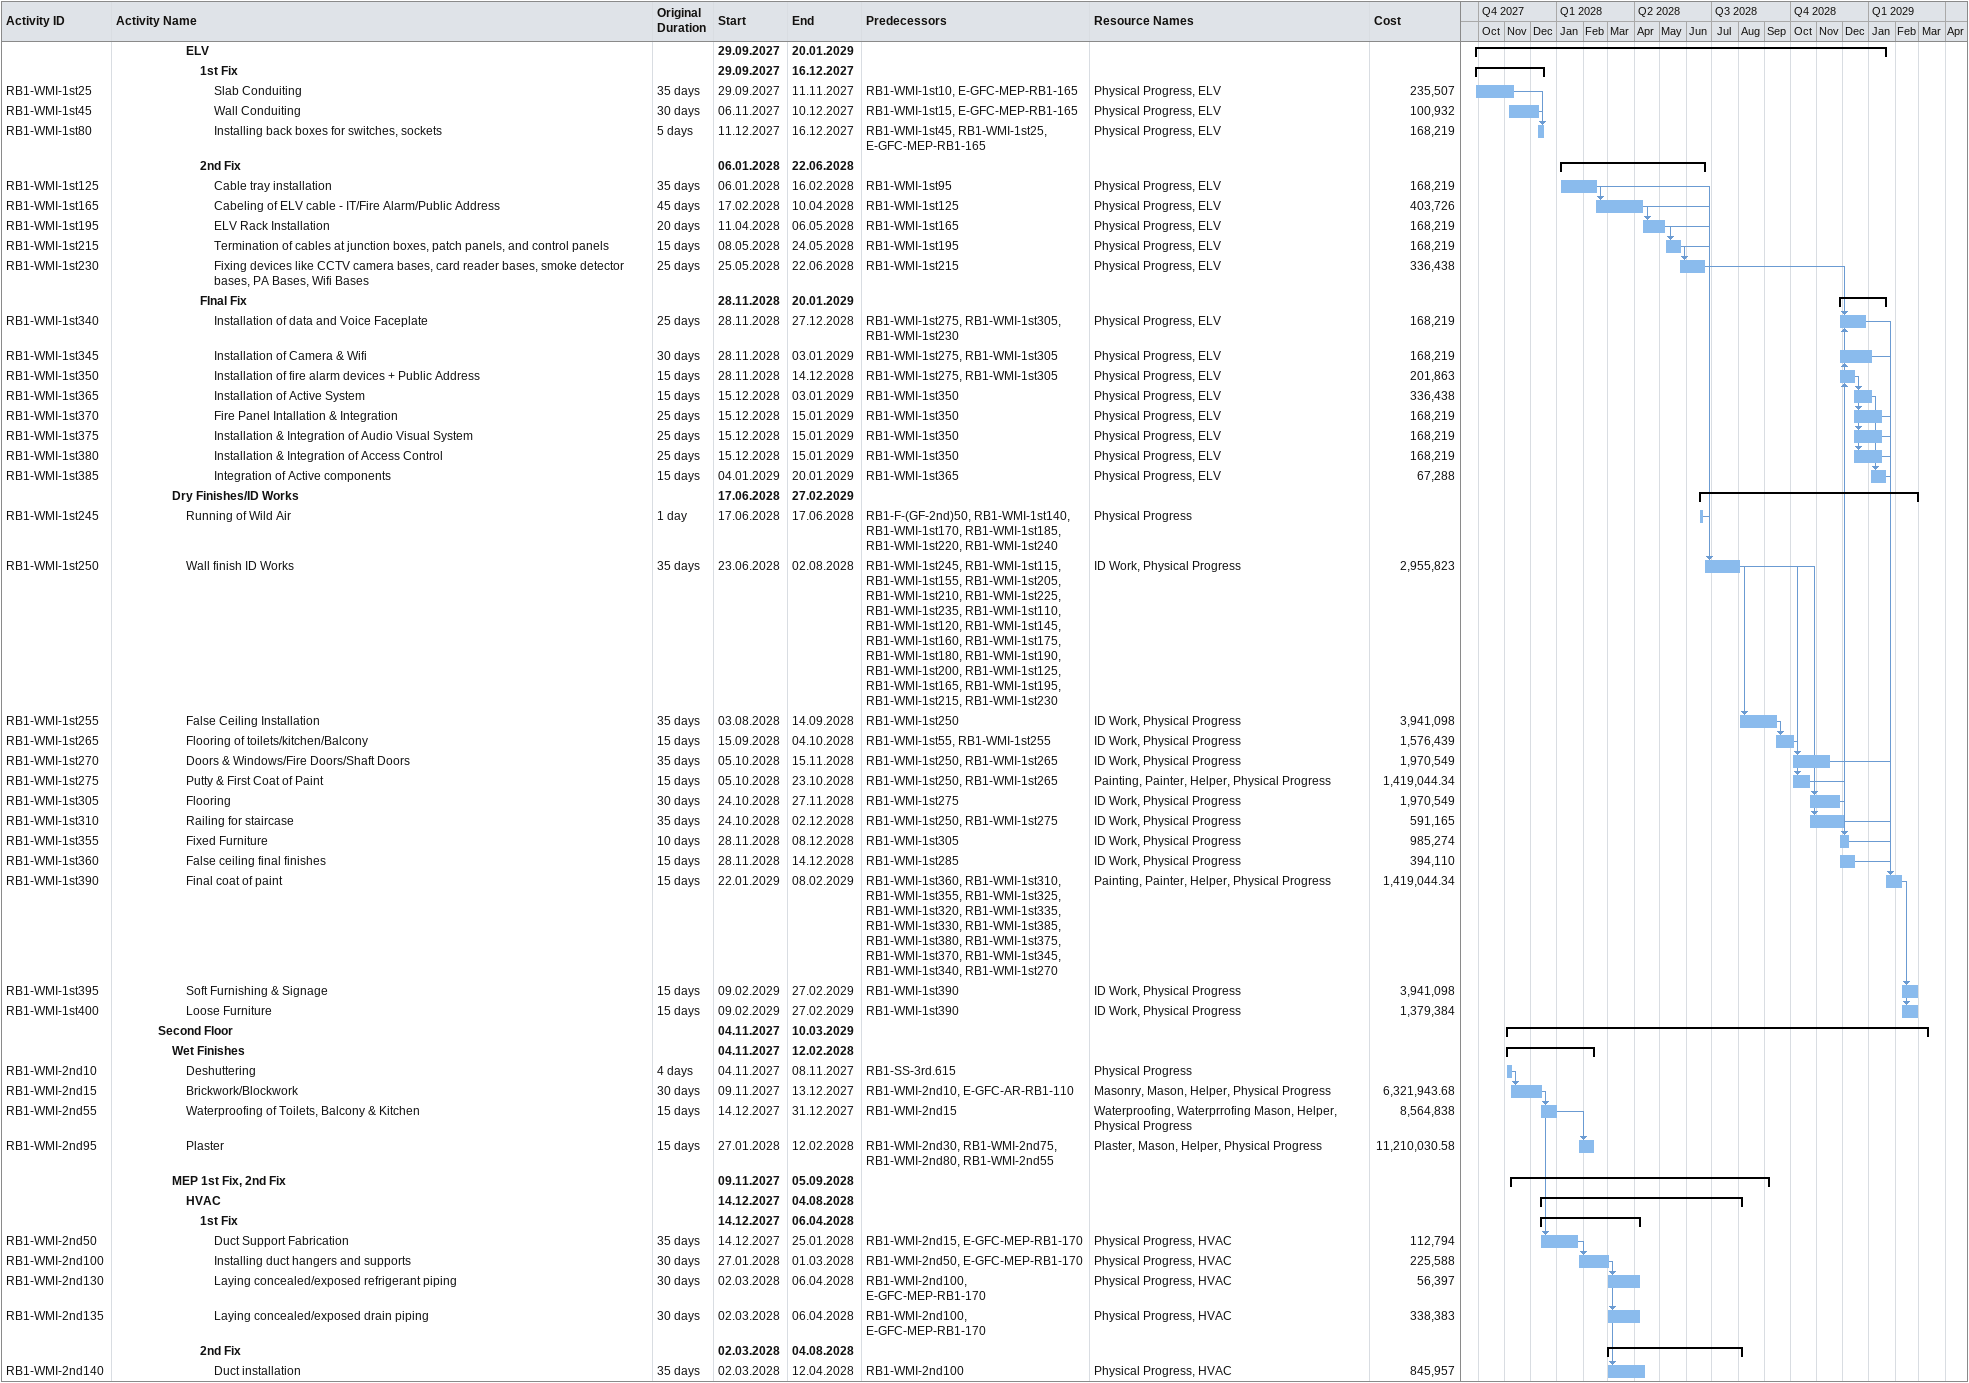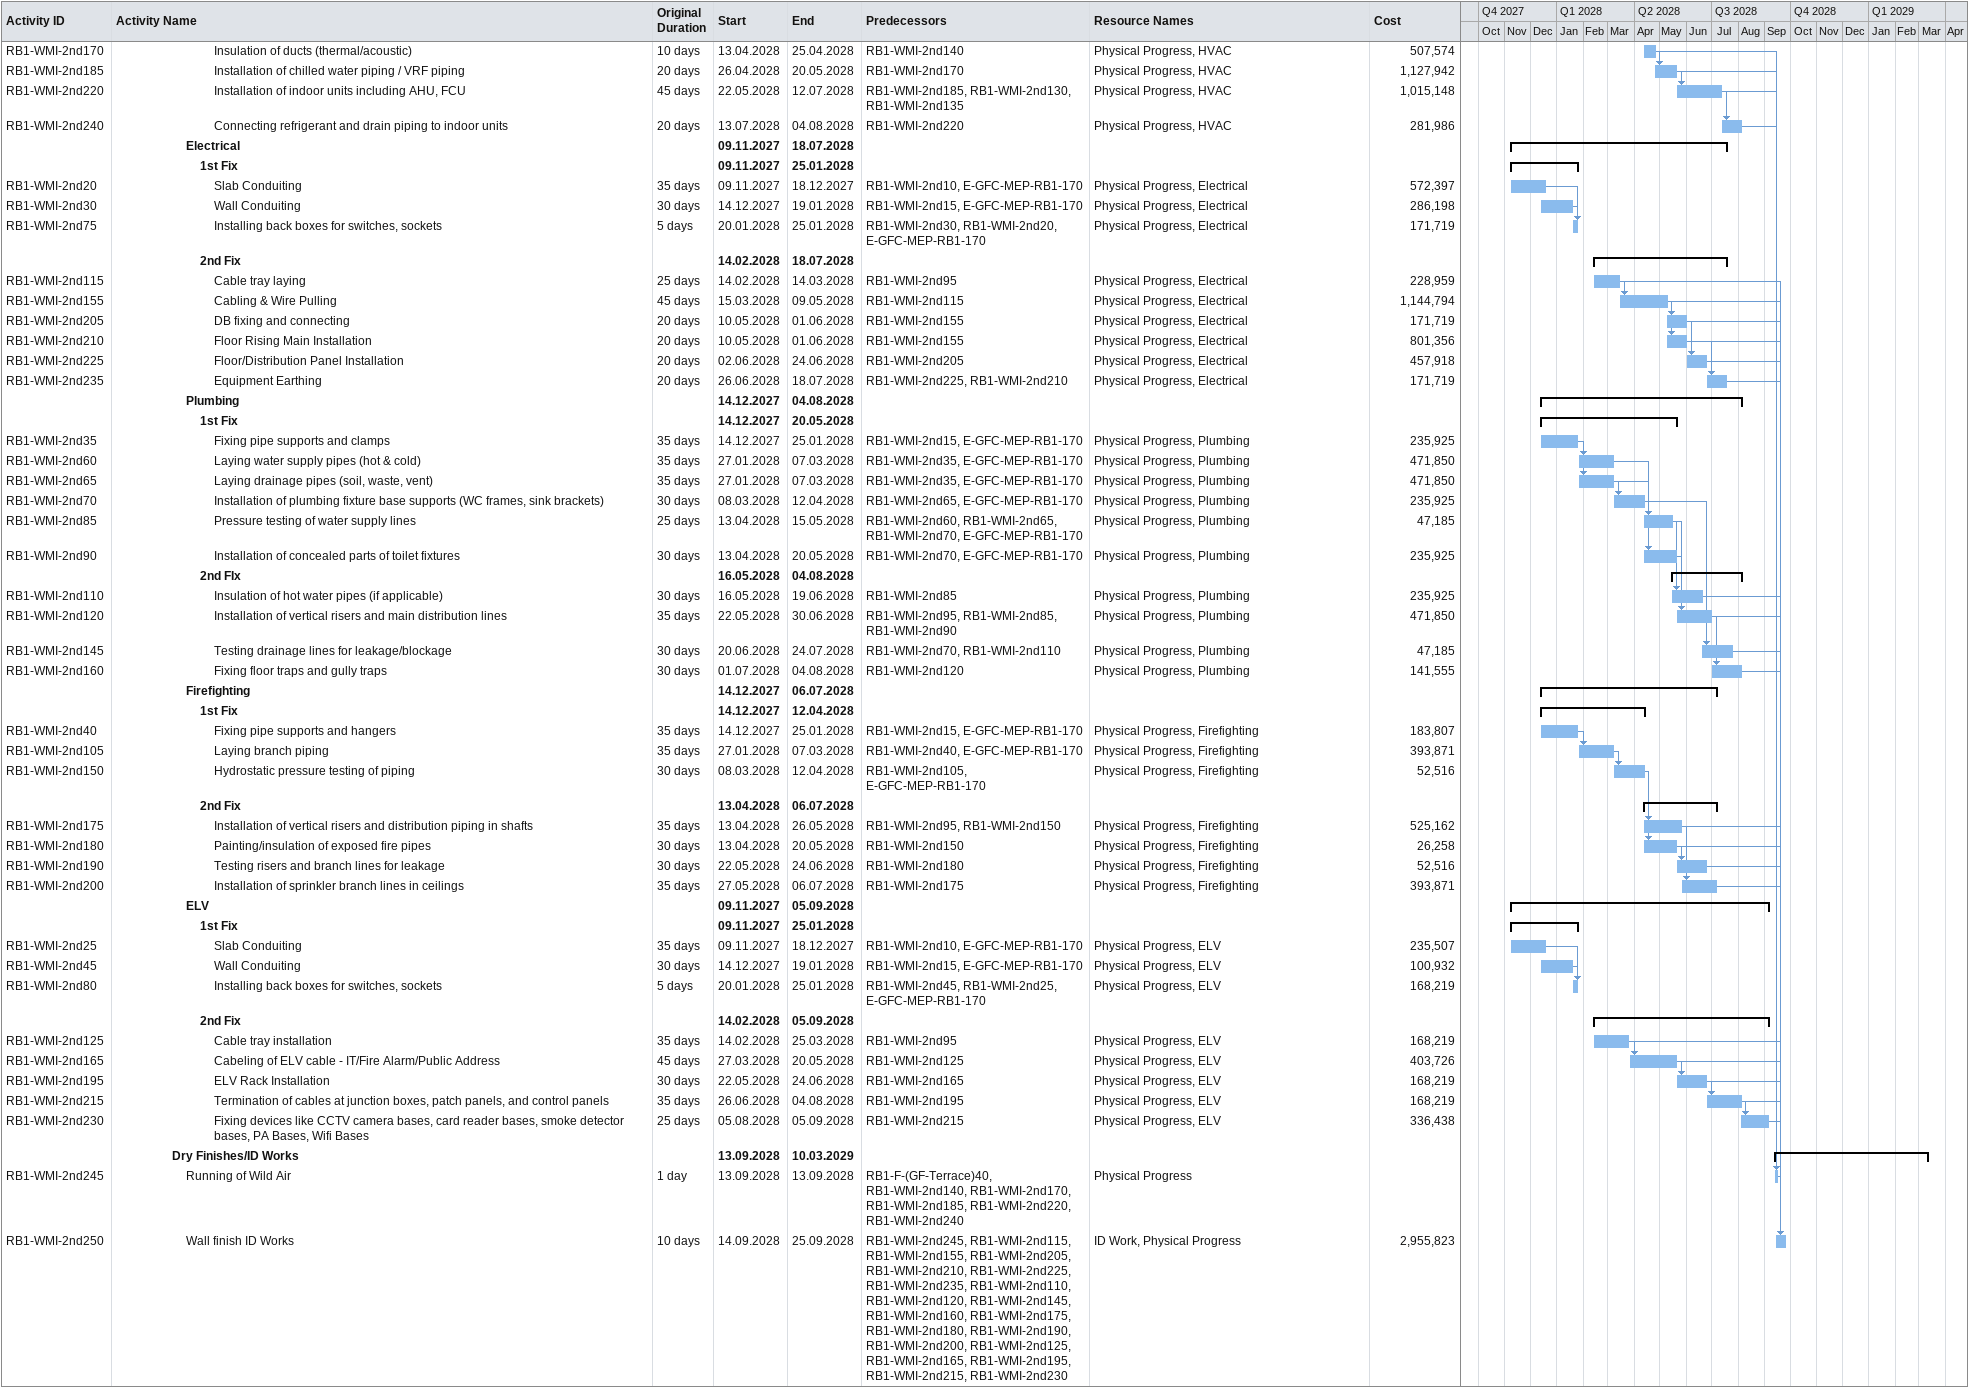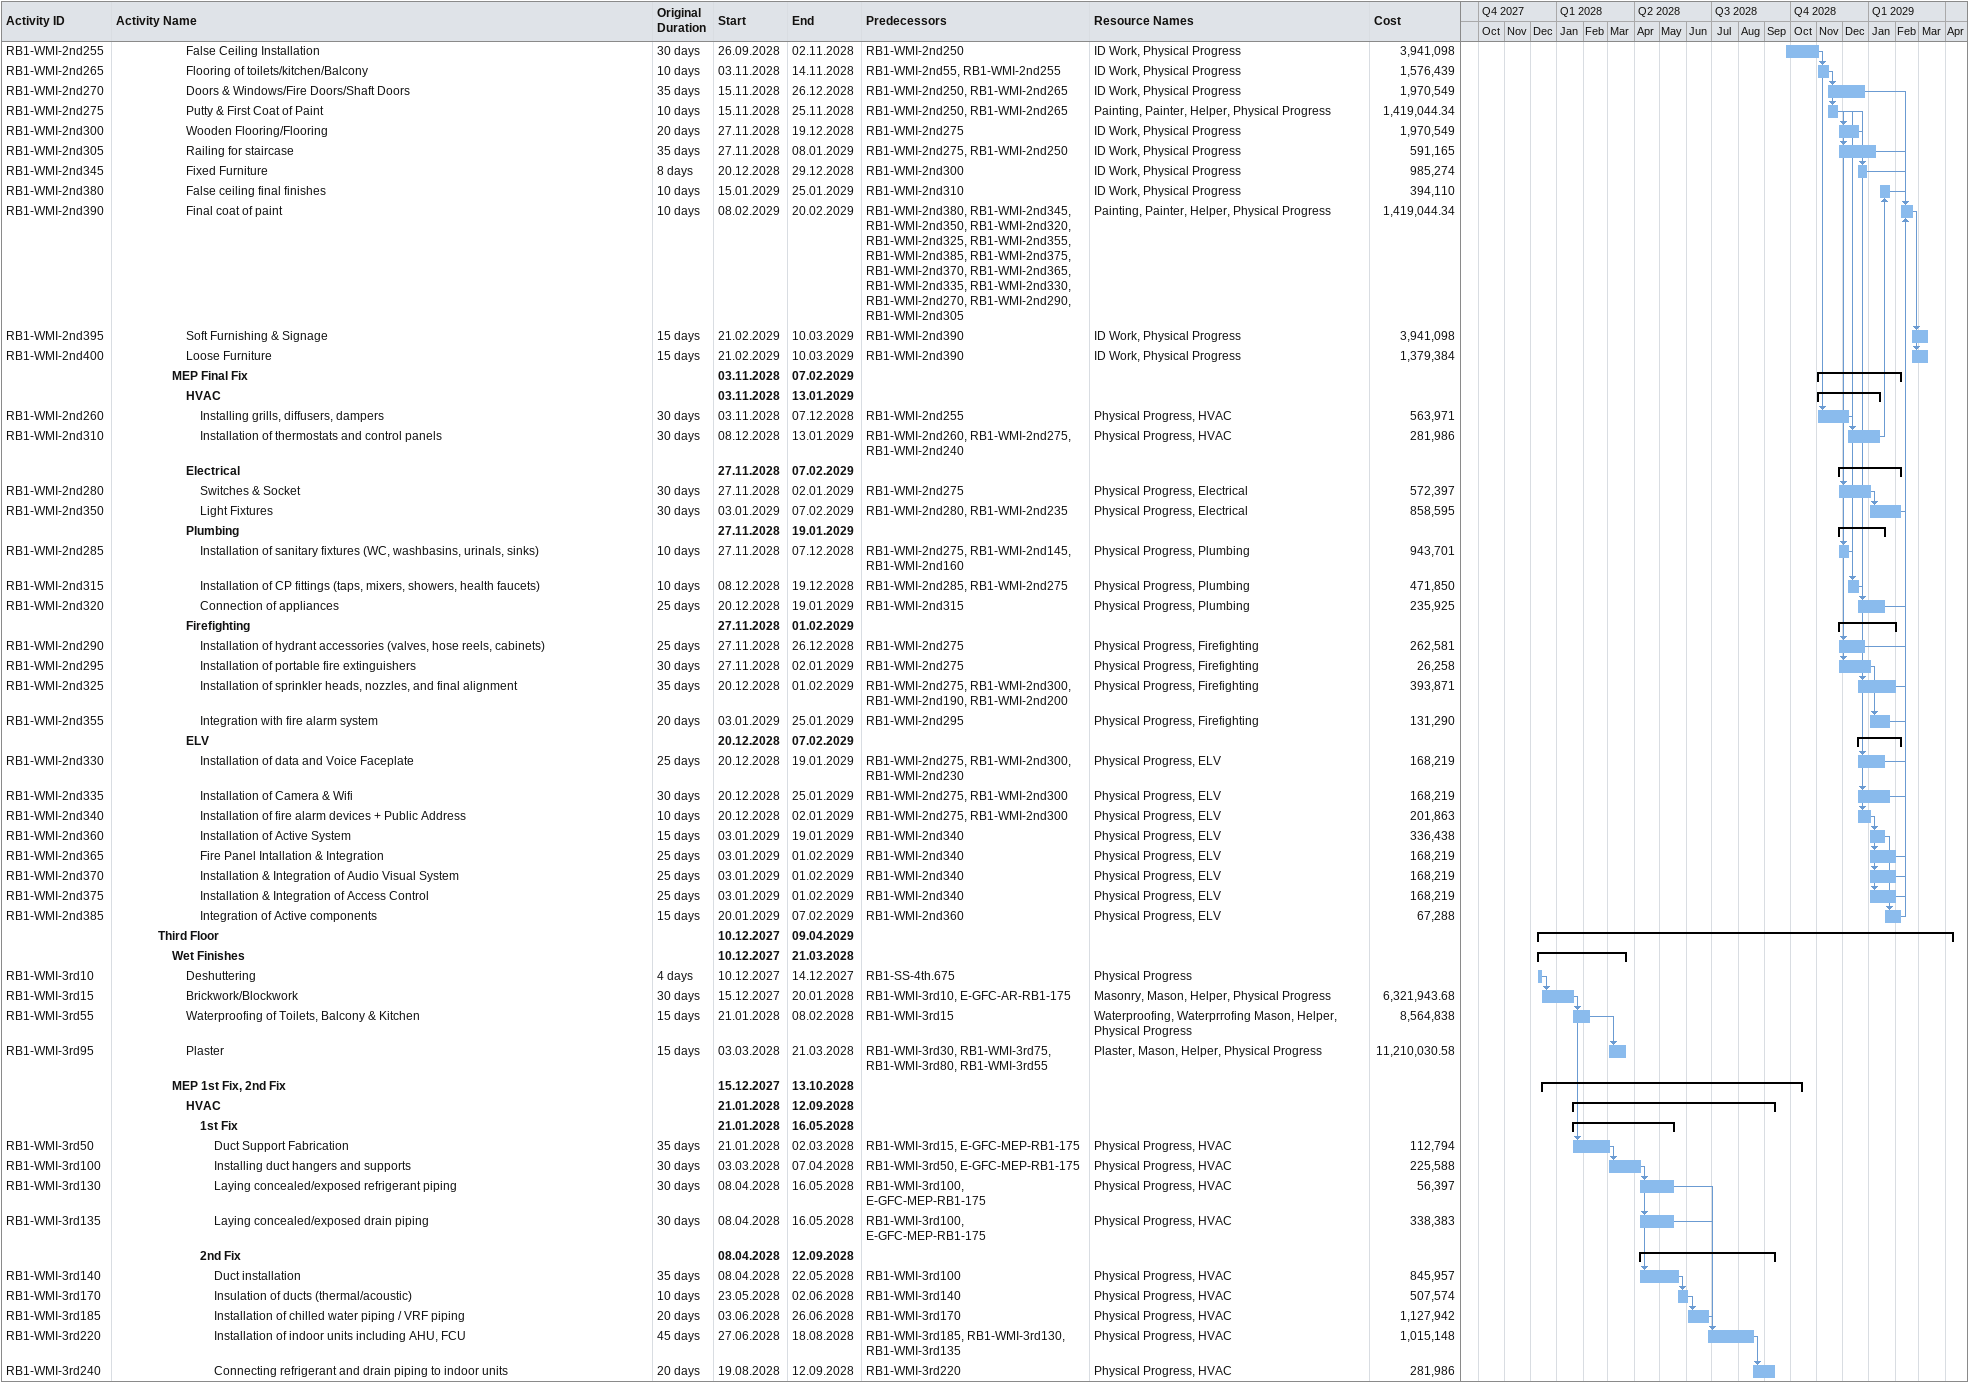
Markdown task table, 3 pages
| ID | Level | Task | Original duration | Start | Finish | Predecessors | Resources | Cost |
|---|---|---|---|---|---|---|---|---|
|  | 6 | **ELV** |  | 2027-09-29 | 2029-01-20 |  |  |  |
|  | 7 | **1st Fix** |  | 2027-09-29 | 2027-12-16 |  |  |  |
| RB1-WMI-1st25 | 8 | Slab Conduiting | 35d | 2027-09-29 | 2027-11-11 | RB1-WMI-1st10, E-GFC-MEP-RB1-165 | Physical Progress, ELV | 235507 |
| RB1-WMI-1st45 | 8 | Wall Conduiting | 30d | 2027-11-06 | 2027-12-10 | RB1-WMI-1st15, E-GFC-MEP-RB1-165 | Physical Progress, ELV | 100932 |
| RB1-WMI-1st80 | 8 | Installing back boxes for switches, sockets | 5d | 2027-12-11 | 2027-12-16 | RB1-WMI-1st45, RB1-WMI-1st25, E-GFC-MEP-RB1-165 | Physical Progress, ELV | 168219 |
|  | 7 | **2nd Fix** |  | 2028-01-06 | 2028-06-22 |  |  |  |
| RB1-WMI-1st125 | 8 | Cable tray installation | 35d | 2028-01-06 | 2028-02-16 | RB1-WMI-1st95 | Physical Progress, ELV | 168219 |
| RB1-WMI-1st165 | 8 | Cabeling of ELV cable - IT/Fire Alarm/Public Address | 45d | 2028-02-17 | 2028-04-10 | RB1-WMI-1st125 | Physical Progress, ELV | 403726 |
| RB1-WMI-1st195 | 8 | ELV Rack Installation | 20d | 2028-04-11 | 2028-05-06 | RB1-WMI-1st165 | Physical Progress, ELV | 168219 |
| RB1-WMI-1st215 | 8 | Termination of cables at junction boxes, patch panels, and control panels | 15d | 2028-05-08 | 2028-05-24 | RB1-WMI-1st195 | Physical Progress, ELV | 168219 |
| RB1-WMI-1st230 | 8 | Fixing devices like CCTV camera bases, card reader bases, smoke detector bases, PA Bases, Wifi Bases | 25d | 2028-05-25 | 2028-06-22 | RB1-WMI-1st215 | Physical Progress, ELV | 336438 |
|  | 7 | **FInal Fix** |  | 2028-11-28 | 2029-01-20 |  |  |  |
| RB1-WMI-1st340 | 8 | Installation of data and Voice Faceplate | 25d | 2028-11-28 | 2028-12-27 | RB1-WMI-1st275, RB1-WMI-1st305, RB1-WMI-1st230 | Physical Progress, ELV | 168219 |
| RB1-WMI-1st345 | 8 | Installation of Camera & Wifi | 30d | 2028-11-28 | 2029-01-03 | RB1-WMI-1st275, RB1-WMI-1st305 | Physical Progress, ELV | 168219 |
| RB1-WMI-1st350 | 8 | Installation of fire alarm devices + Public Address | 15d | 2028-11-28 | 2028-12-14 | RB1-WMI-1st275, RB1-WMI-1st305 | Physical Progress, ELV | 201863 |
| RB1-WMI-1st365 | 8 | Installation of Active System | 15d | 2028-12-15 | 2029-01-03 | RB1-WMI-1st350 | Physical Progress, ELV | 336438 |
| RB1-WMI-1st370 | 8 | Fire Panel Intallation & Integration | 25d | 2028-12-15 | 2029-01-15 | RB1-WMI-1st350 | Physical Progress, ELV | 168219 |
| RB1-WMI-1st375 | 8 | Installation & Integration of Audio Visual System | 25d | 2028-12-15 | 2029-01-15 | RB1-WMI-1st350 | Physical Progress, ELV | 168219 |
| RB1-WMI-1st380 | 8 | Installation & Integration of Access Control | 25d | 2028-12-15 | 2029-01-15 | RB1-WMI-1st350 | Physical Progress, ELV | 168219 |
| RB1-WMI-1st385 | 8 | Integration of Active components | 15d | 2029-01-04 | 2029-01-20 | RB1-WMI-1st365 | Physical Progress, ELV | 67288 |
|  | 5 | **Dry Finishes/ID Works** |  | 2028-06-17 | 2029-02-27 |  |  |  |
| RB1-WMI-1st245 | 6 | Running of Wild Air | 1d | 2028-06-17 | 2028-06-17 | RB1-F-(GF-2nd)50, RB1-WMI-1st140, RB1-WMI-1st170, RB1-WMI-1st185, RB1-WMI-1st220, RB1-WMI-1st240 | Physical Progress |  |
| RB1-WMI-1st250 | 6 | Wall finish ID Works | 35d | 2028-06-23 | 2028-08-02 | RB1-WMI-1st245, RB1-WMI-1st115, RB1-WMI-1st155, RB1-WMI-1st205, RB1-WMI-1st210, RB1-WMI-1st225, RB1-WMI-1st235, RB1-WMI-1st110, RB1-WMI-1st120, RB1-WMI-1st145, RB1-WMI-1st160, RB1-WMI-1st175, RB1-WMI-1st180, RB1-WMI-1st190, RB1-WMI-1st200, RB1-WMI-1st125, RB1-WMI-1st165, RB1-WMI-1st195, RB1-WMI-1st215, RB1-WMI-1st230 | ID Work, Physical Progress | 2955823 |
| RB1-WMI-1st255 | 6 | False Ceiling Installation | 35d | 2028-08-03 | 2028-09-14 | RB1-WMI-1st250 | ID Work, Physical Progress | 3941098 |
| RB1-WMI-1st265 | 6 | Flooring of toilets/kitchen/Balcony | 15d | 2028-09-15 | 2028-10-04 | RB1-WMI-1st55, RB1-WMI-1st255 | ID Work, Physical Progress | 1576439 |
| RB1-WMI-1st270 | 6 | Doors & Windows/Fire Doors/Shaft Doors | 35d | 2028-10-05 | 2028-11-15 | RB1-WMI-1st250, RB1-WMI-1st265 | ID Work, Physical Progress | 1970549 |
| RB1-WMI-1st275 | 6 | Putty & First Coat of Paint | 15d | 2028-10-05 | 2028-10-23 | RB1-WMI-1st250, RB1-WMI-1st265 | Painting, Painter, Helper, Physical Progress | 1419044.34 |
| RB1-WMI-1st305 | 6 | Flooring | 30d | 2028-10-24 | 2028-11-27 | RB1-WMI-1st275 | ID Work, Physical Progress | 1970549 |
| RB1-WMI-1st310 | 6 | Railing for staircase | 35d | 2028-10-24 | 2028-12-02 | RB1-WMI-1st250, RB1-WMI-1st275 | ID Work, Physical Progress | 591165 |
| RB1-WMI-1st355 | 6 | Fixed Furniture | 10d | 2028-11-28 | 2028-12-08 | RB1-WMI-1st305 | ID Work, Physical Progress | 985274 |
| RB1-WMI-1st360 | 6 | False ceiling final finishes | 15d | 2028-11-28 | 2028-12-14 | RB1-WMI-1st285 | ID Work, Physical Progress | 394110 |
| RB1-WMI-1st390 | 6 | Final coat of paint | 15d | 2029-01-22 | 2029-02-08 | RB1-WMI-1st360, RB1-WMI-1st310, RB1-WMI-1st355, RB1-WMI-1st325, RB1-WMI-1st320, RB1-WMI-1st335, RB1-WMI-1st330, RB1-WMI-1st385, RB1-WMI-1st380, RB1-WMI-1st375, RB1-WMI-1st370, RB1-WMI-1st345, RB1-WMI-1st340, RB1-WMI-1st270 | Painting, Painter, Helper, Physical Progress | 1419044.34 |
| RB1-WMI-1st395 | 6 | Soft Furnishing & Signage | 15d | 2029-02-09 | 2029-02-27 | RB1-WMI-1st390 | ID Work, Physical Progress | 3941098 |
| RB1-WMI-1st400 | 6 | Loose Furniture | 15d | 2029-02-09 | 2029-02-27 | RB1-WMI-1st390 | ID Work, Physical Progress | 1379384 |
|  | 4 | **Second Floor** |  | 2027-11-04 | 2029-03-10 |  |  |  |
|  | 5 | **Wet Finishes** |  | 2027-11-04 | 2028-02-12 |  |  |  |
| RB1-WMI-2nd10 | 6 | Deshuttering | 4d | 2027-11-04 | 2027-11-08 | RB1-SS-3rd.615 | Physical Progress |  |
| RB1-WMI-2nd15 | 6 | Brickwork/Blockwork | 30d | 2027-11-09 | 2027-12-13 | RB1-WMI-2nd10, E-GFC-AR-RB1-110 | Masonry, Mason, Helper, Physical Progress | 6321943.68 |
| RB1-WMI-2nd55 | 6 | Waterproofing of Toilets, Balcony & Kitchen | 15d | 2027-12-14 | 2027-12-31 | RB1-WMI-2nd15 | Waterproofing, Waterprrofing Mason, Helper, Physical Progress | 8564838 |
| RB1-WMI-2nd95 | 6 | Plaster | 15d | 2028-01-27 | 2028-02-12 | RB1-WMI-2nd30, RB1-WMI-2nd75, RB1-WMI-2nd80, RB1-WMI-2nd55 | Plaster, Mason, Helper, Physical Progress | 11210030.58 |
|  | 5 | **MEP 1st Fix, 2nd Fix** |  | 2027-11-09 | 2028-09-05 |  |  |  |
|  | 6 | **HVAC** |  | 2027-12-14 | 2028-08-04 |  |  |  |
|  | 7 | **1st Fix** |  | 2027-12-14 | 2028-04-06 |  |  |  |
| RB1-WMI-2nd50 | 8 | Duct Support Fabrication | 35d | 2027-12-14 | 2028-01-25 | RB1-WMI-2nd15, E-GFC-MEP-RB1-170 | Physical Progress, HVAC | 112794 |
| RB1-WMI-2nd100 | 8 | Installing duct hangers and supports | 30d | 2028-01-27 | 2028-03-01 | RB1-WMI-2nd50, E-GFC-MEP-RB1-170 | Physical Progress, HVAC | 225588 |
| RB1-WMI-2nd130 | 8 | Laying concealed/exposed refrigerant piping | 30d | 2028-03-02 | 2028-04-06 | RB1-WMI-2nd100, E-GFC-MEP-RB1-170 | Physical Progress, HVAC | 56397 |
| RB1-WMI-2nd135 | 8 | Laying concealed/exposed drain piping | 30d | 2028-03-02 | 2028-04-06 | RB1-WMI-2nd100, E-GFC-MEP-RB1-170 | Physical Progress, HVAC | 338383 |
|  | 7 | **2nd Fix** |  | 2028-03-02 | 2028-08-04 |  |  |  |
| RB1-WMI-2nd140 | 8 | Duct installation | 35d | 2028-03-02 | 2028-04-12 | RB1-WMI-2nd100 | Physical Progress, HVAC | 845957 |
| RB1-WMI-2nd170 | 8 | Insulation of ducts (thermal/acoustic) | 10d | 2028-04-13 | 2028-04-25 | RB1-WMI-2nd140 | Physical Progress, HVAC | 507574 |
| RB1-WMI-2nd185 | 8 | Installation of chilled water piping / VRF piping | 20d | 2028-04-26 | 2028-05-20 | RB1-WMI-2nd170 | Physical Progress, HVAC | 1127942 |
| RB1-WMI-2nd220 | 8 | Installation of indoor units including AHU, FCU | 45d | 2028-05-22 | 2028-07-12 | RB1-WMI-2nd185, RB1-WMI-2nd130, RB1-WMI-2nd135 | Physical Progress, HVAC | 1015148 |
| RB1-WMI-2nd240 | 8 | Connecting refrigerant and drain piping to indoor units | 20d | 2028-07-13 | 2028-08-04 | RB1-WMI-2nd220 | Physical Progress, HVAC | 281986 |
|  | 6 | **Electrical** |  | 2027-11-09 | 2028-07-18 |  |  |  |
|  | 7 | **1st Fix** |  | 2027-11-09 | 2028-01-25 |  |  |  |
| RB1-WMI-2nd20 | 8 | Slab Conduiting | 35d | 2027-11-09 | 2027-12-18 | RB1-WMI-2nd10, E-GFC-MEP-RB1-170 | Physical Progress, Electrical | 572397 |
| RB1-WMI-2nd30 | 8 | Wall Conduiting | 30d | 2027-12-14 | 2028-01-19 | RB1-WMI-2nd15, E-GFC-MEP-RB1-170 | Physical Progress, Electrical | 286198 |
| RB1-WMI-2nd75 | 8 | Installing back boxes for switches, sockets | 5d | 2028-01-20 | 2028-01-25 | RB1-WMI-2nd30, RB1-WMI-2nd20, E-GFC-MEP-RB1-170 | Physical Progress, Electrical | 171719 |
|  | 7 | **2nd Fix** |  | 2028-02-14 | 2028-07-18 |  |  |  |
| RB1-WMI-2nd115 | 8 | Cable tray laying | 25d | 2028-02-14 | 2028-03-14 | RB1-WMI-2nd95 | Physical Progress, Electrical | 228959 |
| RB1-WMI-2nd155 | 8 | Cabling & Wire Pulling | 45d | 2028-03-15 | 2028-05-09 | RB1-WMI-2nd115 | Physical Progress, Electrical | 1144794 |
| RB1-WMI-2nd205 | 8 | DB fixing and connecting | 20d | 2028-05-10 | 2028-06-01 | RB1-WMI-2nd155 | Physical Progress, Electrical | 171719 |
| RB1-WMI-2nd210 | 8 | Floor Rising Main Installation | 20d | 2028-05-10 | 2028-06-01 | RB1-WMI-2nd155 | Physical Progress, Electrical | 801356 |
| RB1-WMI-2nd225 | 8 | Floor/Distribution Panel Installation | 20d | 2028-06-02 | 2028-06-24 | RB1-WMI-2nd205 | Physical Progress, Electrical | 457918 |
| RB1-WMI-2nd235 | 8 | Equipment Earthing | 20d | 2028-06-26 | 2028-07-18 | RB1-WMI-2nd225, RB1-WMI-2nd210 | Physical Progress, Electrical | 171719 |
|  | 6 | **Plumbing** |  | 2027-12-14 | 2028-08-04 |  |  |  |
|  | 7 | **1st Fix** |  | 2027-12-14 | 2028-05-20 |  |  |  |
| RB1-WMI-2nd35 | 8 | Fixing pipe supports and clamps | 35d | 2027-12-14 | 2028-01-25 | RB1-WMI-2nd15, E-GFC-MEP-RB1-170 | Physical Progress, Plumbing | 235925 |
| RB1-WMI-2nd60 | 8 | Laying water supply pipes (hot & cold) | 35d | 2028-01-27 | 2028-03-07 | RB1-WMI-2nd35, E-GFC-MEP-RB1-170 | Physical Progress, Plumbing | 471850 |
| RB1-WMI-2nd65 | 8 | Laying drainage pipes (soil, waste, vent) | 35d | 2028-01-27 | 2028-03-07 | RB1-WMI-2nd35, E-GFC-MEP-RB1-170 | Physical Progress, Plumbing | 471850 |
| RB1-WMI-2nd70 | 8 | Installation of plumbing fixture base supports (WC frames, sink brackets) | 30d | 2028-03-08 | 2028-04-12 | RB1-WMI-2nd65, E-GFC-MEP-RB1-170 | Physical Progress, Plumbing | 235925 |
| RB1-WMI-2nd85 | 8 | Pressure testing of water supply lines | 25d | 2028-04-13 | 2028-05-15 | RB1-WMI-2nd60, RB1-WMI-2nd65, RB1-WMI-2nd70, E-GFC-MEP-RB1-170 | Physical Progress, Plumbing | 47185 |
| RB1-WMI-2nd90 | 8 | Installation of concealed parts of toilet fixtures | 30d | 2028-04-13 | 2028-05-20 | RB1-WMI-2nd70, E-GFC-MEP-RB1-170 | Physical Progress, Plumbing | 235925 |
|  | 7 | **2nd FIx** |  | 2028-05-16 | 2028-08-04 |  |  |  |
| RB1-WMI-2nd110 | 8 | Insulation of hot water pipes (if applicable) | 30d | 2028-05-16 | 2028-06-19 | RB1-WMI-2nd85 | Physical Progress, Plumbing | 235925 |
| RB1-WMI-2nd120 | 8 | Installation of vertical risers and main distribution lines | 35d | 2028-05-22 | 2028-06-30 | RB1-WMI-2nd95, RB1-WMI-2nd85, RB1-WMI-2nd90 | Physical Progress, Plumbing | 471850 |
| RB1-WMI-2nd145 | 8 | Testing drainage lines for leakage/blockage | 30d | 2028-06-20 | 2028-07-24 | RB1-WMI-2nd70, RB1-WMI-2nd110 | Physical Progress, Plumbing | 47185 |
| RB1-WMI-2nd160 | 8 | Fixing floor traps and gully traps | 30d | 2028-07-01 | 2028-08-04 | RB1-WMI-2nd120 | Physical Progress, Plumbing | 141555 |
|  | 6 | **Firefighting** |  | 2027-12-14 | 2028-07-06 |  |  |  |
|  | 7 | **1st Fix** |  | 2027-12-14 | 2028-04-12 |  |  |  |
| RB1-WMI-2nd40 | 8 | Fixing pipe supports and hangers | 35d | 2027-12-14 | 2028-01-25 | RB1-WMI-2nd15, E-GFC-MEP-RB1-170 | Physical Progress, Firefighting | 183807 |
| RB1-WMI-2nd105 | 8 | Laying branch piping | 35d | 2028-01-27 | 2028-03-07 | RB1-WMI-2nd40, E-GFC-MEP-RB1-170 | Physical Progress, Firefighting | 393871 |
| RB1-WMI-2nd150 | 8 | Hydrostatic pressure testing of piping | 30d | 2028-03-08 | 2028-04-12 | RB1-WMI-2nd105, E-GFC-MEP-RB1-170 | Physical Progress, Firefighting | 52516 |
|  | 7 | **2nd Fix** |  | 2028-04-13 | 2028-07-06 |  |  |  |
| RB1-WMI-2nd175 | 8 | Installation of vertical risers and distribution piping in shafts | 35d | 2028-04-13 | 2028-05-26 | RB1-WMI-2nd95, RB1-WMI-2nd150 | Physical Progress, Firefighting | 525162 |
| RB1-WMI-2nd180 | 8 | Painting/insulation of exposed fire pipes | 30d | 2028-04-13 | 2028-05-20 | RB1-WMI-2nd150 | Physical Progress, Firefighting | 26258 |
| RB1-WMI-2nd190 | 8 | Testing risers and branch lines for leakage | 30d | 2028-05-22 | 2028-06-24 | RB1-WMI-2nd180 | Physical Progress, Firefighting | 52516 |
| RB1-WMI-2nd200 | 8 | Installation of sprinkler branch lines in ceilings | 35d | 2028-05-27 | 2028-07-06 | RB1-WMI-2nd175 | Physical Progress, Firefighting | 393871 |
|  | 6 | **ELV** |  | 2027-11-09 | 2028-09-05 |  |  |  |
|  | 7 | **1st Fix** |  | 2027-11-09 | 2028-01-25 |  |  |  |
| RB1-WMI-2nd25 | 8 | Slab Conduiting | 35d | 2027-11-09 | 2027-12-18 | RB1-WMI-2nd10, E-GFC-MEP-RB1-170 | Physical Progress, ELV | 235507 |
| RB1-WMI-2nd45 | 8 | Wall Conduiting | 30d | 2027-12-14 | 2028-01-19 | RB1-WMI-2nd15, E-GFC-MEP-RB1-170 | Physical Progress, ELV | 100932 |
| RB1-WMI-2nd80 | 8 | Installing back boxes for switches, sockets | 5d | 2028-01-20 | 2028-01-25 | RB1-WMI-2nd45, RB1-WMI-2nd25, E-GFC-MEP-RB1-170 | Physical Progress, ELV | 168219 |
|  | 7 | **2nd Fix** |  | 2028-02-14 | 2028-09-05 |  |  |  |
| RB1-WMI-2nd125 | 8 | Cable tray installation | 35d | 2028-02-14 | 2028-03-25 | RB1-WMI-2nd95 | Physical Progress, ELV | 168219 |
| RB1-WMI-2nd165 | 8 | Cabeling of ELV cable - IT/Fire Alarm/Public Address | 45d | 2028-03-27 | 2028-05-20 | RB1-WMI-2nd125 | Physical Progress, ELV | 403726 |
| RB1-WMI-2nd195 | 8 | ELV Rack Installation | 30d | 2028-05-22 | 2028-06-24 | RB1-WMI-2nd165 | Physical Progress, ELV | 168219 |
| RB1-WMI-2nd215 | 8 | Termination of cables at junction boxes, patch panels, and control panels | 35d | 2028-06-26 | 2028-08-04 | RB1-WMI-2nd195 | Physical Progress, ELV | 168219 |
| RB1-WMI-2nd230 | 8 | Fixing devices like CCTV camera bases, card reader bases, smoke detector bases, PA Bases, Wifi Bases | 25d | 2028-08-05 | 2028-09-05 | RB1-WMI-2nd215 | Physical Progress, ELV | 336438 |
|  | 5 | **Dry Finishes/ID Works** |  | 2028-09-13 | 2029-03-10 |  |  |  |
| RB1-WMI-2nd245 | 6 | Running of Wild Air | 1d | 2028-09-13 | 2028-09-13 | RB1-F-(GF-Terrace)40, RB1-WMI-2nd140, RB1-WMI-2nd170, RB1-WMI-2nd185, RB1-WMI-2nd220, RB1-WMI-2nd240 | Physical Progress |  |
| RB1-WMI-2nd250 | 6 | Wall finish ID Works | 10d | 2028-09-14 | 2028-09-25 | RB1-WMI-2nd245, RB1-WMI-2nd115, RB1-WMI-2nd155, RB1-WMI-2nd205, RB1-WMI-2nd210, RB1-WMI-2nd225, RB1-WMI-2nd235, RB1-WMI-2nd110, RB1-WMI-2nd120, RB1-WMI-2nd145, RB1-WMI-2nd160, RB1-WMI-2nd175, RB1-WMI-2nd180, RB1-WMI-2nd190, RB1-WMI-2nd200, RB1-WMI-2nd125, RB1-WMI-2nd165, RB1-WMI-2nd195, RB1-WMI-2nd215, RB1-WMI-2nd230 | ID Work, Physical Progress | 2955823 |
| RB1-WMI-2nd255 | 6 | False Ceiling Installation | 30d | 2028-09-26 | 2028-11-02 | RB1-WMI-2nd250 | ID Work, Physical Progress | 3941098 |
| RB1-WMI-2nd265 | 6 | Flooring of toilets/kitchen/Balcony | 10d | 2028-11-03 | 2028-11-14 | RB1-WMI-2nd55, RB1-WMI-2nd255 | ID Work, Physical Progress | 1576439 |
| RB1-WMI-2nd270 | 6 | Doors & Windows/Fire Doors/Shaft Doors | 35d | 2028-11-15 | 2028-12-26 | RB1-WMI-2nd250, RB1-WMI-2nd265 | ID Work, Physical Progress | 1970549 |
| RB1-WMI-2nd275 | 6 | Putty & First Coat of Paint | 10d | 2028-11-15 | 2028-11-25 | RB1-WMI-2nd250, RB1-WMI-2nd265 | Painting, Painter, Helper, Physical Progress | 1419044.34 |
| RB1-WMI-2nd300 | 6 | Wooden Flooring/Flooring | 20d | 2028-11-27 | 2028-12-19 | RB1-WMI-2nd275 | ID Work, Physical Progress | 1970549 |
| RB1-WMI-2nd305 | 6 | Railing for staircase | 35d | 2028-11-27 | 2029-01-08 | RB1-WMI-2nd275, RB1-WMI-2nd250 | ID Work, Physical Progress | 591165 |
| RB1-WMI-2nd345 | 6 | Fixed Furniture | 8d | 2028-12-20 | 2028-12-29 | RB1-WMI-2nd300 | ID Work, Physical Progress | 985274 |
| RB1-WMI-2nd380 | 6 | False ceiling final finishes | 10d | 2029-01-15 | 2029-01-25 | RB1-WMI-2nd310 | ID Work, Physical Progress | 394110 |
| RB1-WMI-2nd390 | 6 | Final coat of paint | 10d | 2029-02-08 | 2029-02-20 | RB1-WMI-2nd380, RB1-WMI-2nd345, RB1-WMI-2nd350, RB1-WMI-2nd320, RB1-WMI-2nd325, RB1-WMI-2nd355, RB1-WMI-2nd385, RB1-WMI-2nd375, RB1-WMI-2nd370, RB1-WMI-2nd365, RB1-WMI-2nd335, RB1-WMI-2nd330, RB1-WMI-2nd270, RB1-WMI-2nd290, RB1-WMI-2nd305 | Painting, Painter, Helper, Physical Progress | 1419044.34 |
| RB1-WMI-2nd395 | 6 | Soft Furnishing & Signage | 15d | 2029-02-21 | 2029-03-10 | RB1-WMI-2nd390 | ID Work, Physical Progress | 3941098 |
| RB1-WMI-2nd400 | 6 | Loose Furniture | 15d | 2029-02-21 | 2029-03-10 | RB1-WMI-2nd390 | ID Work, Physical Progress | 1379384 |
|  | 5 | **MEP Final Fix** |  | 2028-11-03 | 2029-02-07 |  |  |  |
|  | 6 | **HVAC** |  | 2028-11-03 | 2029-01-13 |  |  |  |
| RB1-WMI-2nd260 | 7 | Installing grills, diffusers, dampers | 30d | 2028-11-03 | 2028-12-07 | RB1-WMI-2nd255 | Physical Progress, HVAC | 563971 |
| RB1-WMI-2nd310 | 7 | Installation of thermostats and control panels | 30d | 2028-12-08 | 2029-01-13 | RB1-WMI-2nd260, RB1-WMI-2nd275, RB1-WMI-2nd240 | Physical Progress, HVAC | 281986 |
|  | 6 | **Electrical** |  | 2028-11-27 | 2029-02-07 |  |  |  |
| RB1-WMI-2nd280 | 7 | Switches & Socket | 30d | 2028-11-27 | 2029-01-02 | RB1-WMI-2nd275 | Physical Progress, Electrical | 572397 |
| RB1-WMI-2nd350 | 7 | Light Fixtures | 30d | 2029-01-03 | 2029-02-07 | RB1-WMI-2nd280, RB1-WMI-2nd235 | Physical Progress, Electrical | 858595 |
|  | 6 | **Plumbing** |  | 2028-11-27 | 2029-01-19 |  |  |  |
| RB1-WMI-2nd285 | 7 | Installation of sanitary fixtures (WC, washbasins, urinals, sinks) | 10d | 2028-11-27 | 2028-12-07 | RB1-WMI-2nd275, RB1-WMI-2nd145, RB1-WMI-2nd160 | Physical Progress, Plumbing | 943701 |
| RB1-WMI-2nd315 | 7 | Installation of CP fittings (taps, mixers, showers, health faucets) | 10d | 2028-12-08 | 2028-12-19 | RB1-WMI-2nd285, RB1-WMI-2nd275 | Physical Progress, Plumbing | 471850 |
| RB1-WMI-2nd320 | 7 | Connection of appliances | 25d | 2028-12-20 | 2029-01-19 | RB1-WMI-2nd315 | Physical Progress, Plumbing | 235925 |
|  | 6 | **Firefighting** |  | 2028-11-27 | 2029-02-01 |  |  |  |
| RB1-WMI-2nd290 | 7 | Installation of hydrant accessories (valves, hose reels, cabinets) | 25d | 2028-11-27 | 2028-12-26 | RB1-WMI-2nd275 | Physical Progress, Firefighting | 262581 |
| RB1-WMI-2nd295 | 7 | Installation of portable fire extinguishers | 30d | 2028-11-27 | 2029-01-02 | RB1-WMI-2nd275 | Physical Progress, Firefighting | 26258 |
| RB1-WMI-2nd325 | 7 | Installation of sprinkler heads, nozzles, and final alignment | 35d | 2028-12-20 | 2029-02-01 | RB1-WMI-2nd275, RB1-WMI-2nd300, RB1-WMI-2nd190, RB1-WMI-2nd200 | Physical Progress, Firefighting | 393871 |
| RB1-WMI-2nd355 | 7 | Integration with fire alarm system | 20d | 2029-01-03 | 2029-01-25 | RB1-WMI-2nd295 | Physical Progress, Firefighting | 131290 |
|  | 6 | **ELV** |  | 2028-12-20 | 2029-02-07 |  |  |  |
| RB1-WMI-2nd330 | 7 | Installation of data and Voice Faceplate | 25d | 2028-12-20 | 2029-01-19 | RB1-WMI-2nd275, RB1-WMI-2nd300, RB1-WMI-2nd230 | Physical Progress, ELV | 168219 |
| RB1-WMI-2nd335 | 7 | Installation of Camera & Wifi | 30d | 2028-12-20 | 2029-01-25 | RB1-WMI-2nd275, RB1-WMI-2nd300 | Physical Progress, ELV | 168219 |
| RB1-WMI-2nd340 | 7 | Installation of fire alarm devices + Public Address | 10d | 2028-12-20 | 2029-01-02 | RB1-WMI-2nd275, RB1-WMI-2nd300 | Physical Progress, ELV | 201863 |
| RB1-WMI-2nd360 | 7 | Installation of Active System | 15d | 2029-01-03 | 2029-01-19 | RB1-WMI-2nd340 | Physical Progress, ELV | 336438 |
| RB1-WMI-2nd365 | 7 | Fire Panel Intallation & Integration | 25d | 2029-01-03 | 2029-02-01 | RB1-WMI-2nd340 | Physical Progress, ELV | 168219 |
| RB1-WMI-2nd370 | 7 | Installation & Integration of Audio Visual System | 25d | 2029-01-03 | 2029-02-01 | RB1-WMI-2nd340 | Physical Progress, ELV | 168219 |
| RB1-WMI-2nd375 | 7 | Installation & Integration of Access Control | 25d | 2029-01-03 | 2029-02-01 | RB1-WMI-2nd340 | Physical Progress, ELV | 168219 |
| RB1-WMI-2nd385 | 7 | Integration of Active components | 15d | 2029-01-20 | 2029-02-07 | RB1-WMI-2nd360 | Physical Progress, ELV | 67288 |
|  | 4 | **Third Floor** |  | 2027-12-10 | 2029-04-09 |  |  |  |
|  | 5 | **Wet Finishes** |  | 2027-12-10 | 2028-03-21 |  |  |  |
| RB1-WMI-3rd10 | 6 | Deshuttering | 4d | 2027-12-10 | 2027-12-14 | RB1-SS-4th.675 | Physical Progress |  |
| RB1-WMI-3rd15 | 6 | Brickwork/Blockwork | 30d | 2027-12-15 | 2028-01-20 | RB1-WMI-3rd10, E-GFC-AR-RB1-175 | Masonry, Mason, Helper, Physical Progress | 6321943.68 |
| RB1-WMI-3rd55 | 6 | Waterproofing of Toilets, Balcony & Kitchen | 15d | 2028-01-21 | 2028-02-08 | RB1-WMI-3rd15 | Waterproofing, Waterprrofing Mason, Helper, Physical Progress | 8564838 |
| RB1-WMI-3rd95 | 6 | Plaster | 15d | 2028-03-03 | 2028-03-21 | RB1-WMI-3rd30, RB1-WMI-3rd75, RB1-WMI-3rd80, RB1-WMI-3rd55 | Plaster, Mason, Helper, Physical Progress | 11210030.58 |
|  | 5 | **MEP 1st Fix, 2nd Fix** |  | 2027-12-15 | 2028-10-13 |  |  |  |
|  | 6 | **HVAC** |  | 2028-01-21 | 2028-09-12 |  |  |  |
|  | 7 | **1st Fix** |  | 2028-01-21 | 2028-05-16 |  |  |  |
| RB1-WMI-3rd50 | 8 | Duct Support Fabrication | 35d | 2028-01-21 | 2028-03-02 | RB1-WMI-3rd15, E-GFC-MEP-RB1-175 | Physical Progress, HVAC | 112794 |
| RB1-WMI-3rd100 | 8 | Installing duct hangers and supports | 30d | 2028-03-03 | 2028-04-07 | RB1-WMI-3rd50, E-GFC-MEP-RB1-175 | Physical Progress, HVAC | 225588 |
| RB1-WMI-3rd130 | 8 | Laying concealed/exposed refrigerant piping | 30d | 2028-04-08 | 2028-05-16 | RB1-WMI-3rd100, E-GFC-MEP-RB1-175 | Physical Progress, HVAC | 56397 |
| RB1-WMI-3rd135 | 8 | Laying concealed/exposed drain piping | 30d | 2028-04-08 | 2028-05-16 | RB1-WMI-3rd100, E-GFC-MEP-RB1-175 | Physical Progress, HVAC | 338383 |
|  | 7 | **2nd Fix** |  | 2028-04-08 | 2028-09-12 |  |  |  |
| RB1-WMI-3rd140 | 8 | Duct installation | 35d | 2028-04-08 | 2028-05-22 | RB1-WMI-3rd100 | Physical Progress, HVAC | 845957 |
| RB1-WMI-3rd170 | 8 | Insulation of ducts (thermal/acoustic) | 10d | 2028-05-23 | 2028-06-02 | RB1-WMI-3rd140 | Physical Progress, HVAC | 507574 |
| RB1-WMI-3rd185 | 8 | Installation of chilled water piping / VRF piping | 20d | 2028-06-03 | 2028-06-26 | RB1-WMI-3rd170 | Physical Progress, HVAC | 1127942 |
| RB1-WMI-3rd220 | 8 | Installation of indoor units including AHU, FCU | 45d | 2028-06-27 | 2028-08-18 | RB1-WMI-3rd185, RB1-WMI-3rd130, RB1-WMI-3rd135 | Physical Progress, HVAC | 1015148 |
| RB1-WMI-3rd240 | 8 | Connecting refrigerant and drain piping to indoor units | 20d | 2028-08-19 | 2028-09-12 | RB1-WMI-3rd220 | Physical Progress, HVAC | 281986 |
